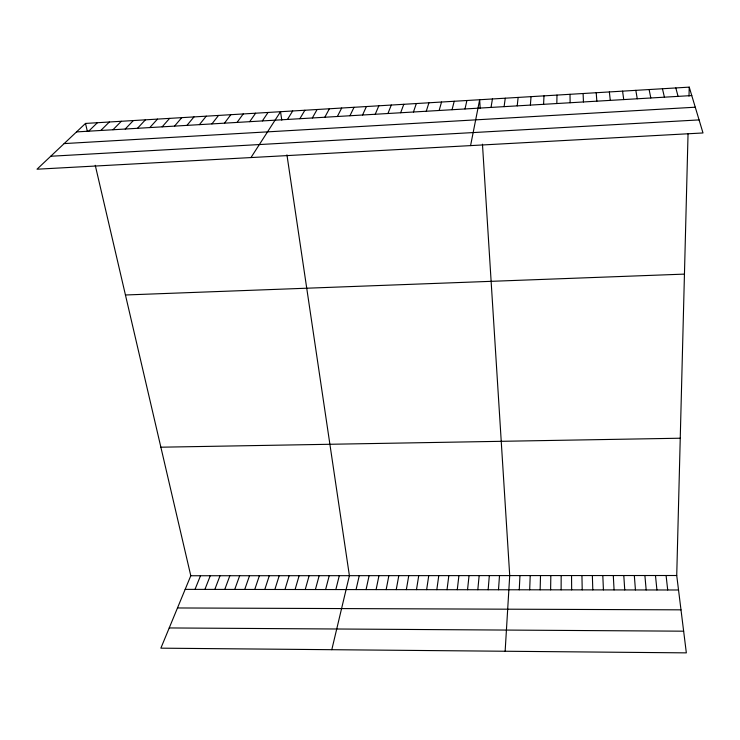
<?xml version="1.0" encoding="UTF-8"?>
<svg xmlns="http://www.w3.org/2000/svg" width="740" height="740" viewBox="0 0 740 740"><rect width="100%" height="100%" fill="white"/><g stroke="black" fill="none" stroke-linecap="round" stroke-linejoin="round"><path stroke-width="1.11" d="M561.124 589.845L561.17 575.563M550.615 589.826L550.828 575.563M556.832 103.535L556.98 95.09M95.257 165.297L190.791 575.748L160.867 648.166L686.341 652.865L676.73 575.507L688.052 133.552M689.005 96.108L689.236 87.135L85.507 123.432L37 169.21L703 132.96L689.236 87.135M540.135 589.817L540.515 575.572M529.683 589.798L530.219 575.581M519.258 589.789L519.961 575.581M543.586 104.312L543.993 95.867M505.143 651.246L509.721 575.591L482.462 144.18M498.492 589.762L499.509 575.591M530.376 105.099L531.043 96.644M488.15 589.752L489.325 575.6M477.827 589.734L479.159 575.6M467.541 589.725L469.031 575.609M517.214 105.876L518.13 97.421M457.274 589.706L458.92 575.609M447.034 589.697L448.838 575.618M504.097 106.643L505.263 98.198M436.831 589.688L438.783 575.618M426.638 589.669L428.747 575.627M416.481 589.66L418.738 575.637M491.018 107.42L492.442 98.966M406.353 589.641L408.757 575.637M396.242 589.632L398.805 575.646M386.16 589.623L388.87 575.646M470.575 145.604L479.659 99.733L480.204 108.428M376.105 589.604L378.963 575.655M366.078 589.595L369.084 575.655M464.988 108.956L466.912 100.501M356.07 589.586L359.233 575.665M331.798 649.692L349.4 575.665L286.935 154.845M335.84 589.558L339.29 575.674M452.048 109.724L454.212 101.269M325.609 589.54L329.217 575.674M315.407 589.53L319.162 575.683M305.232 589.521L309.135 575.683M439.135 110.482L441.549 102.028M295.084 589.502L299.136 575.692M284.965 589.493L289.164 575.702M426.268 111.241L428.932 102.786M274.864 589.475L279.211 575.702M264.791 589.466L269.286 575.711M254.754 589.456L259.389 575.711M413.447 111.999L416.343 103.544M244.737 589.438L249.51 575.72M234.737 589.429L239.668 575.72M224.775 589.419L229.835 575.729M400.664 112.758L403.8 104.294M214.831 589.401L220.039 575.729M204.915 589.391L210.262 575.739M387.927 113.507L391.303 105.043M195.027 589.373L200.512 575.739M375.226 114.265L378.843 105.802M362.563 115.005L366.411 106.542M349.946 115.755L354.035 107.291M337.366 116.495L341.686 108.031M324.823 117.234L329.383 108.771M312.326 117.975L317.108 109.511M299.867 118.715L304.88 110.242M287.453 119.445L292.689 110.972M250.962 157.565L280.534 111.703L281.792 120.148M262.358 120.925L268.056 112.462M249.685 121.674L255.614 113.201M237.059 122.424L243.21 113.951M224.47 123.164L230.843 114.691M211.918 123.913L218.522 115.44M199.412 124.644L206.238 116.171M186.942 125.384L193.991 116.911M174.52 126.115L181.79 117.642M162.134 126.854L169.617 118.372M149.785 127.576L157.49 119.103M137.483 128.307L145.401 119.834M125.208 129.028L133.348 120.555M112.98 129.75L121.332 121.277M100.797 130.471L109.354 121.998M88.643 131.193L97.412 122.72M76.534 131.905L691.771 95.562M64.158 143.588L695.267 107.208M50.736 156.251L699.078 119.908M125.439 294.983L684.445 274.114M160.867 447.2L680.245 438.219M190.791 575.748L676.73 575.507M185.167 589.364L678.534 589.993M177.48 607.966L680.994 609.834M169.229 627.946L683.649 631.183M675.814 87.94L678.071 96.367M662.439 88.745L664.418 97.171M85.507 123.432L87.329 131.248M649.11 89.549L650.812 97.976M635.817 90.345L637.26 98.781M622.571 91.14L623.737 99.576M666.083 575.507L667.711 589.974M609.371 91.936L610.269 100.372M655.474 575.516L656.926 589.965M644.891 575.516L646.168 589.947M634.328 575.526L635.438 589.937M596.209 92.731L596.847 101.167M623.792 575.526L624.745 589.928M613.293 575.535L614.071 589.909M583.092 93.517L583.462 101.963M602.813 575.544L603.424 589.9M592.361 575.544L592.805 589.882M581.936 575.554L582.213 589.873M570.013 94.304L570.124 102.749M571.539 575.554L571.659 589.854"/></g></svg>
